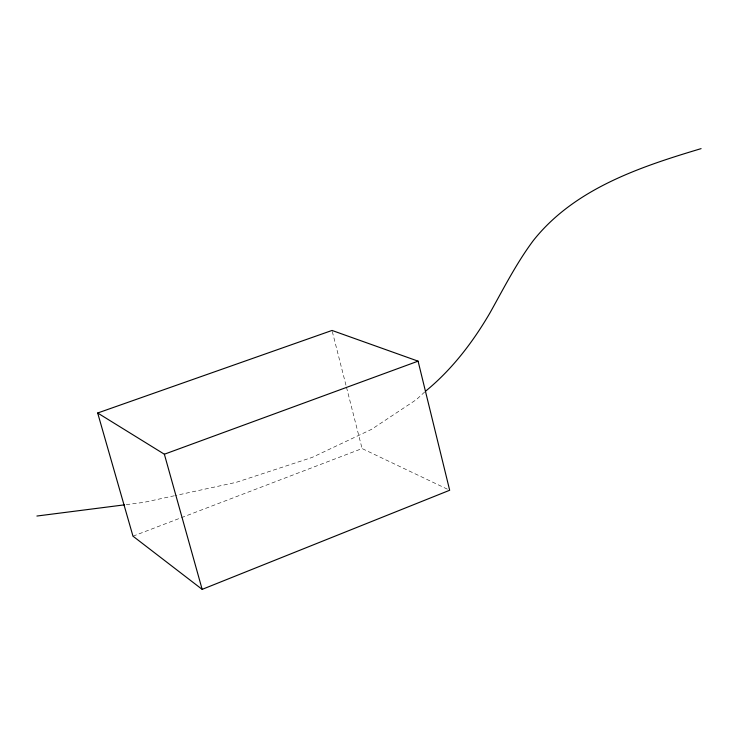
<?xml version="1.0" encoding="UTF-8"?>
<svg xmlns="http://www.w3.org/2000/svg" width="738" height="738" viewBox="0 0 738 738"><rect width="100%" height="100%" fill="white"/><g stroke="black" fill="none" stroke-linecap="round" stroke-linejoin="round"><path stroke-width="0.55" stroke-dasharray="3.69 2.77" d="M424.664 392.007L416.315 399.664L371.592 429.322L312.119 457.422L236.243 482.329L175.413 495.53M132.978 536.175L180.303 518.076M181.382 517.661L362.081 448.556L449.673 490.253M174.288 495.77L143.873 502.366L125.672 504.7M332.312 331.565L346.205 386.159M346.491 387.275L362.081 448.556"/><path stroke-width="1.11" d="M425.503 391.241C451.924 369.637 472.809 342.284 489.94 312.94C503.694 288.364 516.462 263.125 533.362 240.496C574.487 188.688 640.03 166.871 701.1 148.633M202.157 589.367L449.673 490.253L418.086 361.159L332.035 330.449L97.674 413.003L132.978 536.175L202.157 589.367L164.362 454.221L97.674 413.003M164.362 454.221L418.086 361.159M36.9 516.037L124.528 504.838"/></g></svg>
